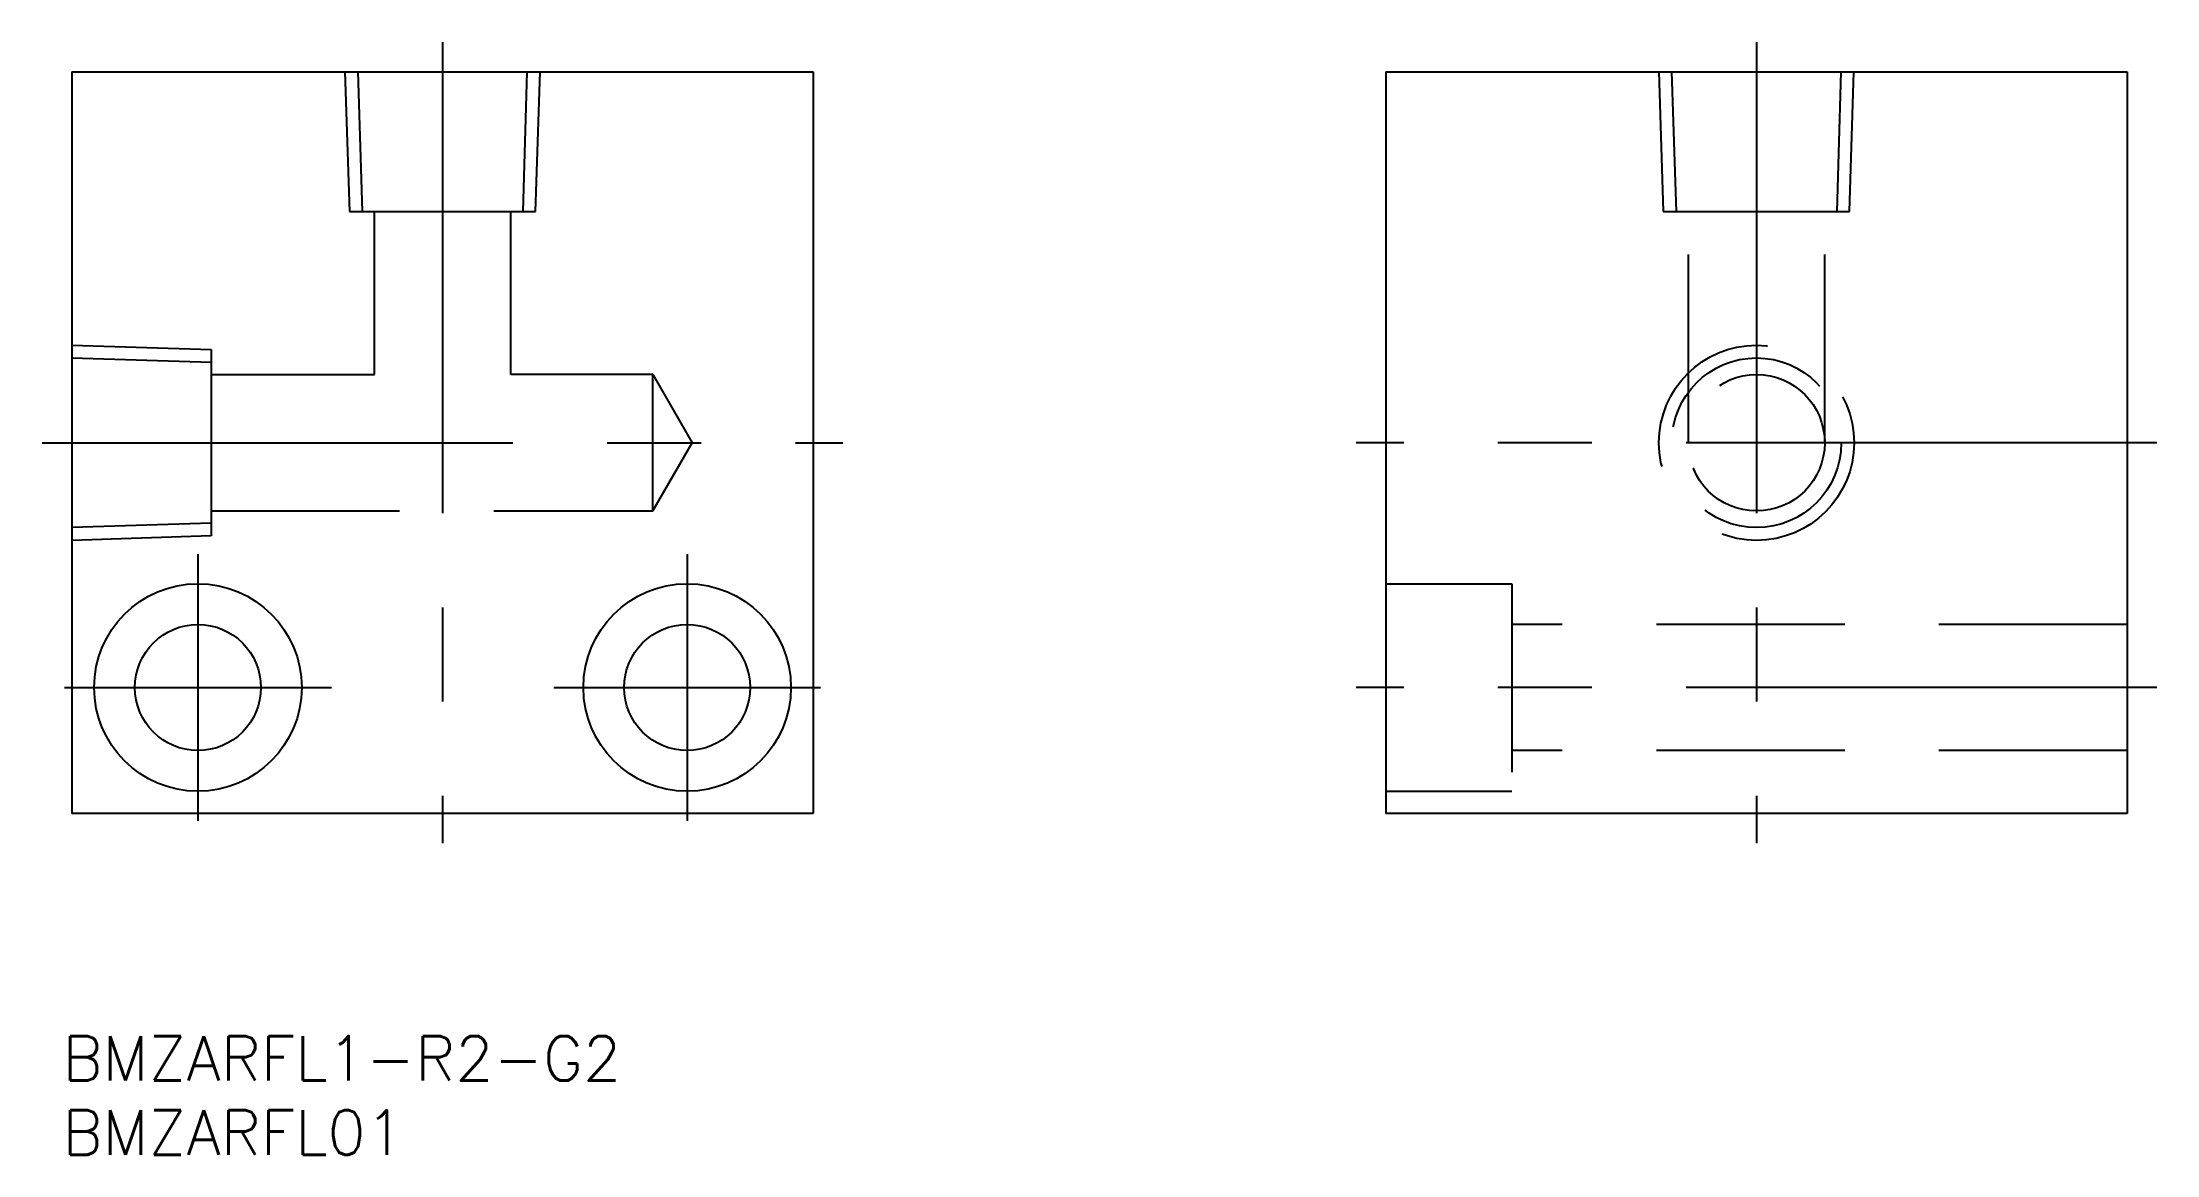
# Model space of a CAD drawing. Extents: x -2 to 141, y -23 to 52.
import ezdxf

# ---------------------------------------------------------------- set-up
doc = ezdxf.new("R2010")
doc.units = 0
doc.linetypes.add('CENTER', pattern=[50.8, 31.75, -6.35, 6.35, -6.35])
doc.linetypes.add('DASHED', pattern=[19.05, 12.7, -6.35])
doc.layers.get('0').update_dxf_attribs({"linetype": 'CONTINUOUS'})
doc.layers.add('CENTER', color=1, linetype='CONTINUOUS')
doc.styles.get("Standard").update_dxf_attribs({"font": 'txt.shx', "height": 3, "bigfont": 'bigfont.shx'})

# ---------------------------------------------------------------- blocks, each defined once
blk = doc.blocks.new('*U2')
at = {"color": 7, "linetype": 'CONTINUOUS'}
blk.add_text('BMZARFL1-R2-G2', height=3, dxfattribs=at).set_placement((-0.625, -18))
blk = doc.blocks.new('*U3')
at = {"color": 7, "linetype": 'CONTINUOUS'}
blk.add_text('BMZARFL01', height=3, dxfattribs=at).set_placement((-0.625, -23))

msp = doc.modelspace()

# ---------------------------------------------------------------- linework, layer by layer
at = {"color": 7, "linetype": 'CONTINUOUS'}
for p, q in [((0, 50), (50, 50)), ((0, 50), (0, 0)), ((50, 50), (50, 0)), ((88.64, 50), (138.64, 50)), ((88.64, 50), (88.64, 0)), ((138.64, 50), (138.64, 0)), ((50, 0), (0, 0)), ((138.64, 0), (88.64, 0))]:
    msp.add_line(p, q, dxfattribs=at)
at = {"color": 3, "linetype": 'DASHED'}
for p, q in [((18.42, 50), (18.72, 40.6)), ((19.28, 50), (19.57, 40.6)), ((30.43, 40.6), (30.72, 50)), ((31.28, 40.6), (31.58, 50)), ((107.06, 50), (107.35, 40.6)), ((107.91, 50), (108.21, 40.6)), ((119.07, 40.6), (119.36, 50)), ((119.92, 40.6), (120.21, 50)), ((18.72, 40.6), (31.28, 40.6)), ((20.4, 29.6), (20.4, 40.6)), ((29.6, 29.6), (29.6, 40.6)), ((107.35, 40.6), (119.92, 40.6)), ((109.04, 25), (109.04, 40.6)), ((118.24, 25), (118.24, 40.6)), ((0, 31.58), (9.4, 31.28)), ((0, 30.72), (9.4, 30.43)), ((9.4, 31.28), (9.4, 18.72)), ((9.4, 29.6), (20.4, 29.6)), ((39.18, 29.6), (29.6, 29.6)), ((39.18, 20.4), (39.18, 29.6)), ((39.18, 29.6), (41.84, 25)), ((39.18, 20.4), (41.84, 25)), ((9.4, 20.4), (39.18, 20.4)), ((9.4, 19.57), (0, 19.28)), ((9.4, 18.72), (0, 18.42)), ((88.64, 15.5), (97.14, 15.5)), ((97.14, 15.5), (97.14, 1.5)), ((138.64, 12.75), (97.14, 12.75)), ((138.64, 4.25), (97.14, 4.25)), ((88.64, 1.5), (97.14, 1.5))]:
    msp.add_line(p, q, dxfattribs=at)
for radius in [6.58, 5.72, 4.6]:
    msp.add_circle((113.64, 25), radius, dxfattribs=at)
at = {"color": 7, "linetype": 'CONTINUOUS'}
for centre, radius in [((8.5, 8.5), 7), ((41.5, 8.5), 7), ((8.5, 8.5), 4.25), ((41.5, 8.5), 4.25)]:
    msp.add_circle(centre, radius, dxfattribs=at)
at = {"layer": 'CENTER', "color": 1, "linetype": 'CENTER'}
for p, q in [((25, 52), (25, -2)), ((113.64, 52), (113.64, -2)), ((-2, 25), (52, 25)), ((140.64, 25), (86.64, 25)), ((8.5, 17.5), (8.5, -0.5)), ((41.5, 17.5), (41.5, -0.5)), ((-0.5, 8.5), (17.5, 8.5)), ((32.5, 8.5), (50.5, 8.5)), ((140.64, 8.5), (86.64, 8.5))]:
    msp.add_line(p, q, dxfattribs=at)

# ---------------------------------------------------------------- block references
at = {"color": 7, "linetype": 'CONTINUOUS'}
for name in ['*U2', '*U3']:
    msp.add_blockref(name, (0, 0), dxfattribs=at)

doc.saveas('drawing.dxf')
